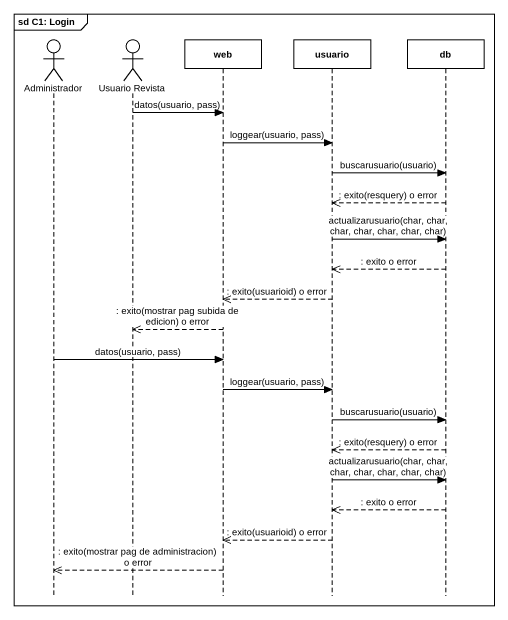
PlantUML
@startuml
mainframe sd C1: Login
hide footbox
actor Administrador
actor "Usuario Revista" as Usuario_Revista
participant web
participant usuario
participant db

Usuario_Revista -> web : datos(usuario, pass)
web -> usuario : loggear(usuario, pass)
usuario -> db : buscarusuario(usuario)
db -->> usuario : : exito(resquery) o error
usuario -> db : actualizarusuario(char, char, char, char, char, char, char)
db -->> usuario : : exito o error
usuario -->> web : : exito(usuarioid) o error
web -->> Usuario_Revista : : exito(mostrar pag subida de edicion) o error
Administrador -> web : datos(usuario, pass)
web -> usuario : loggear(usuario, pass)
usuario -> db : buscarusuario(usuario)
db -->> usuario : : exito(resquery) o error
usuario -> db : actualizarusuario(char, char, char, char, char, char, char)
db -->> usuario : : exito o error
usuario -->> web : : exito(usuarioid) o error
web -->> Administrador : : exito(mostrar pag de administracion) o error
@enduml
